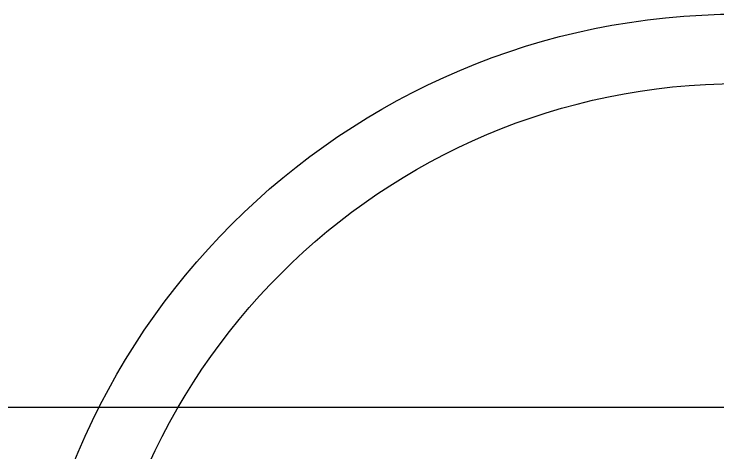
# Model space of a CAD drawing. Header units: metres. Extents: x -325 to 301, y -147 to 149.
# Drawn here: x 69.974 to 71.762, y 83.34 to 84.454 of the extents above; entities that cross this region are included whole.
import ezdxf

# ---------------------------------------------------------------- set-up
doc = ezdxf.new("R2010")
doc.units = ezdxf.units.M
doc.layers.add('-aux', color=50, linetype='Continuous', plot=False)
doc.layers.add('-AUX-TWQ', color=1, linetype='Continuous', plot=False)

msp = doc.modelspace()

# ---------------------------------------------------------------- linework, layer by layer
at = {"layer": '-aux'}
msp.add_lwpolyline([(12.23447743480324, 83.4566912249669), (142.2344774348032, 83.4566912249669)], dxfattribs=at)
at = {"layer": '-AUX-TWQ'}
for radius in [1.820887697150468, 1.644287805263133]:
    msp.add_circle((71.81497255499126, 82.6333612604479), radius, dxfattribs=at)

doc.saveas('drawing.dxf')
